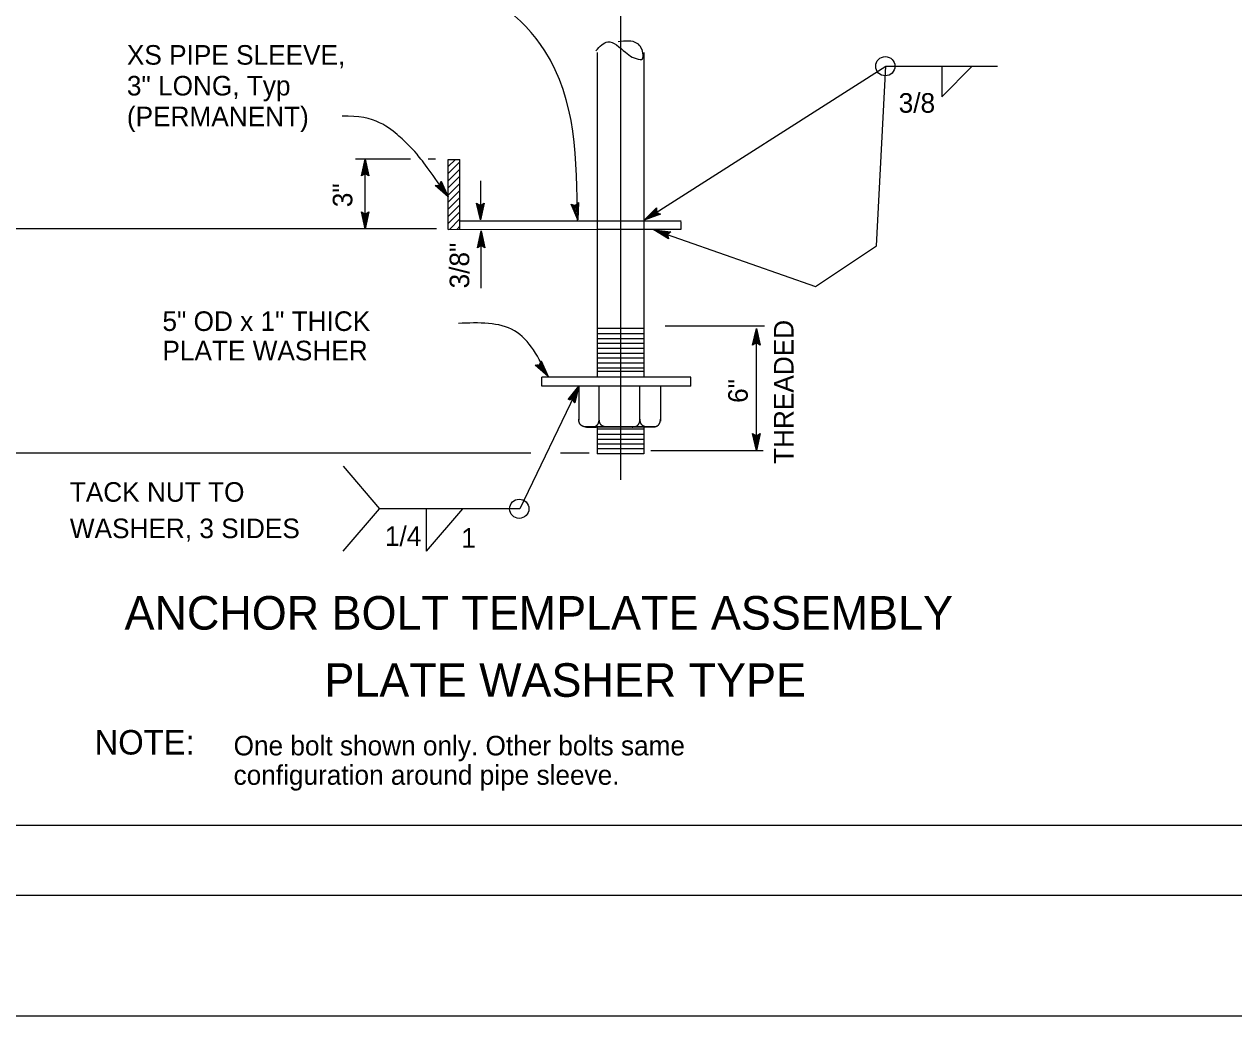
# Model space of a CAD drawing. Extents: x -1024 to 866, y -472 to 714.
# Drawn here: x -676.6 to -244.4, y -472.4 to -118.2 of the extents above; entities that cross this region are included whole.
import ezdxf

# ---------------------------------------------------------------- set-up
doc = ezdxf.new("R2010")
doc.units = 0
for name, color, linetype in [('border_PLOTTING-ELEMENTS', 7, 'Continuous'), ('border_rw_22x34_Cut_Lines', 7, 'Continuous'), ('border_SHEET', 7, 'Continuous'), ('tcd_SIGN-OVERHEAD', 7, 'Continuous'), ('tcd_SIGN-OVERHEAD-anno', 7, 'Continuous')]:
    doc.layers.add(name, color=color, linetype=linetype)

msp = doc.modelspace()

# ---------------------------------------------------------------- linework, layer by layer
at = {"layer": 'border_PLOTTING-ELEMENTS'}
for points in [[(-894.04, -472.44), (865.96, -472.44), (865.96, 713.56), (-894.04, 713.56)], [(-864.04, 670.56), (835.96, 670.56), (835.96, -429.44), (-864.04, -429.44)]]:
    msp.add_lwpolyline(points, close=True, dxfattribs=at)
at = {"layer": 'border_rw_22x34_Cut_Lines'}
msp.add_lwpolyline([(-864.04, 670.56), (835.96, 670.56), (835.96, -429.44), (-864.04, -429.44)], close=True, dxfattribs=at)
at = {"layer": 'border_SHEET'}
msp.add_line((810.96, -404.44), (-814.04, -404.44), dxfattribs=at)
at = {"layer": 'tcd_SIGN-OVERHEAD'}
for p, q in [((-471.81, -128.3), (-471.81, -244.25)), ((-455.13, -128.3), (-455.13, -244.25)), ((-525.05, -191.46), (-525.05, -166.45)), ((-525.05, -166.45), (-520.88, -166.45)), ((-525.05, -166.45), (-525.05, -166.45)), ((-525.05, -169), (-522.5, -166.45)), ((-525.05, -171.54), (-520.88, -167.37)), ((-520.88, -191.46), (-520.88, -166.45)), ((-525.05, -174.09), (-520.88, -169.92)), ((-525.05, -176.63), (-520.88, -172.46)), ((-525.05, -179.18), (-520.88, -175.01)), ((-525.05, -181.72), (-520.88, -177.56)), ((-525.05, -184.27), (-520.88, -180.1)), ((-525.05, -186.82), (-520.88, -182.65)), ((-525.05, -189.36), (-520.88, -185.19)), ((-524.6, -191.46), (-520.88, -187.74)), ((-520.88, -188.41), (-441.8, -188.4)), ((-441.8, -191.37), (-441.8, -188.75)), ((-525.05, -191.46), (-471.81, -191.44)), ((-522.06, -191.46), (-520.88, -190.28)), ((-471.81, -191.44), (-441.8, -191.44)), ((-455.13, -226.93), (-471.76, -226.93)), ((-455.13, -228.77), (-471.68, -228.77)), ((-455.13, -230.52), (-471.68, -230.52)), ((-455.13, -232.27), (-471.68, -232.27)), ((-455.13, -234.02), (-471.68, -234.02)), ((-455.13, -235.77), (-471.68, -235.77)), ((-455.13, -237.52), (-471.68, -237.52)), ((-455.13, -239.27), (-471.68, -239.27)), ((-455.13, -241.02), (-471.68, -241.02)), ((-438.34, -244.25), (-491.66, -244.25)), ((-491.66, -247.44), (-491.66, -244.25)), ((-455.13, -242.2), (-471.68, -242.2)), ((-438.34, -247.44), (-438.34, -244.25)), ((-438.34, -247.44), (-491.66, -247.44)), ((-478.43, -247.44), (-478.43, -259.67)), ((-471.1, -259.17), (-471.1, -247.44)), ((-456.59, -259.34), (-456.59, -247.44)), ((-449.25, -247.44), (-449.25, -259.96)), ((-450.97, -262.04), (-476.27, -262.04)), ((-455.52, -262.08), (-476.19, -262.08)), ((-475.72, -262.08), (-472.17, -262.08)), ((-455.13, -262.87), (-471.85, -262.87)), ((-471.81, -262.21), (-471.81, -271.67)), ((-451.97, -262.08), (-455.52, -262.08)), ((-455.13, -262.13), (-455.13, -271.67)), ((-455.13, -266.54), (-471.81, -266.54)), ((-455.13, -264.71), (-471.68, -264.71)), ((-455.13, -268.17), (-471.81, -268.17)), ((-455.13, -269.92), (-471.81, -269.92)), ((-455.13, -271.67), (-471.81, -271.67))]:
    msp.add_line(p, q, dxfattribs=at)
for points in [[(-472.3, -127.63), (-468.09, -124.47), (-461.77, -128.16), (-456.51, -130.79), (-455.98, -130.79), (-455.46, -129.21), (-457.56, -125), (-464.41, -124.47)], [(-475.6, -262.04), (-475.71, -262.04), (-475.82, -262.04), (-475.92, -262.03), (-476.02, -262.03), (-476.12, -262.02), (-476.22, -262.01), (-476.31, -261.99), (-476.41, -261.98), (-476.5, -261.96), (-476.59, -261.94), (-476.67, -261.92), (-476.76, -261.89), (-476.84, -261.87), (-476.92, -261.84), (-477, -261.81), (-477.08, -261.78), (-477.15, -261.74), (-477.22, -261.71), (-477.29, -261.67), (-477.36, -261.63), (-477.43, -261.58), (-477.49, -261.54), (-477.55, -261.49), (-477.61, -261.44), (-477.67, -261.39), (-477.73, -261.34), (-477.78, -261.28), (-477.83, -261.22), (-477.88, -261.17), (-477.93, -261.1), (-477.97, -261.04), (-478.01, -260.97), (-478.06, -260.9), (-478.09, -260.84), (-478.13, -260.76), (-478.16, -260.69), (-478.2, -260.61), (-478.23, -260.53), (-478.26, -260.45), (-478.28, -260.37), (-478.31, -260.29), (-478.33, -260.2), (-478.35, -260.11), (-478.37, -260.02), (-478.38, -259.93), (-478.4, -259.83), (-478.41, -259.73), (-478.42, -259.63), (-478.42, -259.53), (-478.43, -259.43), (-478.43, -259.32), (-478.43, -259.21)], [(-473.99, -262.08), (-473.88, -262.08), (-473.77, -262.08), (-473.67, -262.07), (-473.57, -262.06), (-473.47, -262.05), (-473.37, -262.04), (-473.28, -262.03), (-473.18, -262.01), (-473.09, -261.99), (-473, -261.98), (-472.92, -261.95), (-472.83, -261.93), (-472.75, -261.9), (-472.67, -261.88), (-472.59, -261.84), (-472.52, -261.81), (-472.44, -261.78), (-472.37, -261.74), (-472.3, -261.7), (-472.23, -261.66), (-472.17, -261.62), (-472.1, -261.57), (-472.04, -261.53), (-471.98, -261.48), (-471.92, -261.43), (-471.86, -261.37), (-471.81, -261.32), (-471.76, -261.26), (-471.71, -261.2), (-471.66, -261.14), (-471.62, -261.07), (-471.58, -261.01), (-471.54, -260.94), (-471.5, -260.87), (-471.46, -260.8), (-471.43, -260.72), (-471.39, -260.65), (-471.36, -260.57), (-471.34, -260.49), (-471.31, -260.41), (-471.29, -260.32), (-471.26, -260.23), (-471.24, -260.15), (-471.23, -260.05), (-471.21, -259.96), (-471.2, -259.87), (-471.19, -259.77), (-471.18, -259.67), (-471.17, -259.57), (-471.16, -259.46), (-471.16, -259.36), (-471.16, -259.25)], [(-468.28, -262.08), (-468.39, -262.08), (-468.49, -262.08), (-468.59, -262.07), (-468.7, -262.06), (-468.8, -262.05), (-468.89, -262.04), (-468.99, -262.03), (-469.08, -262.01), (-469.17, -261.99), (-469.26, -261.98), (-469.35, -261.95), (-469.43, -261.93), (-469.52, -261.9), (-469.6, -261.88), (-469.68, -261.84), (-469.75, -261.81), (-469.83, -261.78), (-469.9, -261.74), (-469.97, -261.7), (-470.04, -261.66), (-470.1, -261.62), (-470.17, -261.57), (-470.23, -261.53), (-470.29, -261.48), (-470.35, -261.43), (-470.4, -261.37), (-470.45, -261.32), (-470.51, -261.26), (-470.55, -261.2), (-470.6, -261.14), (-470.65, -261.07), (-470.69, -261.01), (-470.73, -260.94), (-470.77, -260.87), (-470.81, -260.8), (-470.84, -260.72), (-470.87, -260.65), (-470.9, -260.57), (-470.93, -260.49), (-470.96, -260.41), (-470.98, -260.32), (-471, -260.23), (-471.02, -260.15), (-471.04, -260.05), (-471.06, -259.96), (-471.07, -259.87), (-471.08, -259.77), (-471.09, -259.67), (-471.1, -259.57), (-471.1, -259.46), (-471.11, -259.36), (-471.11, -259.25)], [(-459.41, -262.08), (-459.3, -262.08), (-459.19, -262.08), (-459.09, -262.07), (-458.99, -262.06), (-458.89, -262.05), (-458.79, -262.04), (-458.7, -262.03), (-458.6, -262.01), (-458.51, -261.99), (-458.42, -261.98), (-458.34, -261.95), (-458.25, -261.93), (-458.17, -261.9), (-458.09, -261.88), (-458.01, -261.84), (-457.93, -261.81), (-457.86, -261.78), (-457.79, -261.74), (-457.72, -261.7), (-457.65, -261.66), (-457.58, -261.62), (-457.52, -261.57), (-457.46, -261.53), (-457.4, -261.48), (-457.34, -261.43), (-457.28, -261.37), (-457.23, -261.32), (-457.18, -261.26), (-457.13, -261.2), (-457.08, -261.14), (-457.04, -261.07), (-457, -261.01), (-456.95, -260.94), (-456.92, -260.87), (-456.88, -260.8), (-456.85, -260.72), (-456.81, -260.65), (-456.78, -260.57), (-456.75, -260.49), (-456.73, -260.41), (-456.7, -260.32), (-456.68, -260.23), (-456.66, -260.15), (-456.64, -260.05), (-456.63, -259.96), (-456.61, -259.87), (-456.6, -259.77), (-456.59, -259.67), (-456.59, -259.57), (-456.58, -259.46), (-456.58, -259.36), (-456.58, -259.25)], [(-453.7, -262.08), (-453.8, -262.08), (-453.91, -262.08), (-454.01, -262.07), (-454.12, -262.06), (-454.22, -262.05), (-454.31, -262.04), (-454.41, -262.03), (-454.5, -262.01), (-454.59, -261.99), (-454.68, -261.98), (-454.77, -261.95), (-454.85, -261.93), (-454.93, -261.9), (-455.02, -261.88), (-455.09, -261.84), (-455.17, -261.81), (-455.24, -261.78), (-455.32, -261.74), (-455.39, -261.7), (-455.46, -261.66), (-455.52, -261.62), (-455.58, -261.57), (-455.65, -261.53), (-455.71, -261.48), (-455.76, -261.43), (-455.82, -261.37), (-455.87, -261.32), (-455.92, -261.26), (-455.97, -261.2), (-456.02, -261.14), (-456.07, -261.07), (-456.11, -261.01), (-456.15, -260.94), (-456.19, -260.87), (-456.22, -260.8), (-456.26, -260.72), (-456.29, -260.65), (-456.32, -260.57), (-456.35, -260.49), (-456.38, -260.41), (-456.4, -260.32), (-456.42, -260.23), (-456.44, -260.15), (-456.46, -260.05), (-456.47, -259.96), (-456.49, -259.87), (-456.5, -259.77), (-456.51, -259.67), (-456.52, -259.57), (-456.52, -259.46), (-456.52, -259.36), (-456.53, -259.25)], [(-452.08, -262.04), (-451.97, -262.04), (-451.87, -262.04), (-451.77, -262.03), (-451.66, -262.03), (-451.56, -262.02), (-451.47, -262.01), (-451.37, -261.99), (-451.28, -261.98), (-451.19, -261.96), (-451.1, -261.94), (-451.01, -261.92), (-450.93, -261.89), (-450.84, -261.87), (-450.76, -261.84), (-450.68, -261.81), (-450.61, -261.78), (-450.53, -261.74), (-450.46, -261.71), (-450.39, -261.67), (-450.32, -261.63), (-450.26, -261.58), (-450.19, -261.54), (-450.13, -261.49), (-450.07, -261.44), (-450.02, -261.39), (-449.96, -261.34), (-449.91, -261.28), (-449.85, -261.22), (-449.81, -261.17), (-449.76, -261.1), (-449.71, -261.04), (-449.67, -260.97), (-449.63, -260.9), (-449.59, -260.84), (-449.55, -260.76), (-449.52, -260.69), (-449.49, -260.61), (-449.46, -260.53), (-449.43, -260.45), (-449.4, -260.37), (-449.38, -260.29), (-449.36, -260.2), (-449.34, -260.11), (-449.32, -260.02), (-449.3, -259.93), (-449.29, -259.83), (-449.28, -259.73), (-449.27, -259.63), (-449.26, -259.53), (-449.26, -259.43), (-449.25, -259.32), (-449.25, -259.21)]]:
    msp.add_spline(points, degree=3, dxfattribs=at)
at = {"layer": 'tcd_SIGN-OVERHEAD-anno'}
for p, q in [((-463.47, 27.51), (-463.47, -280.96)), ((-455.07, -188.16), (-368.69, -133.17)), ((-372.09, -197.29), (-368.69, -133.17)), ((-368.69, -133.17), (-328.76, -133.17)), ((-348.71, -133.17), (-348.71, -144.06)), ((-337.82, -133.17), (-348.71, -144.06)), ((-538.57, -166.38), (-558.28, -166.37)), ((-556.12, -172.37), (-554.78, -166.37)), ((-555.77, -172.15), (-554.78, -167.75)), ((-554.78, -191.25), (-554.78, -166.37)), ((-554.78, -166.37), (-554.78, -166.37)), ((-554.78, -166.37), (-553.45, -172.37)), ((-554.78, -167.76), (-553.81, -172.14)), ((-529.63, -166.39), (-532.23, -166.39)), ((-554.78, -171.57), (-556.12, -172.37)), ((-556.12, -172.37), (-556.12, -172.37)), ((-555.41, -171.92), (-554.78, -169.13)), ((-555.06, -171.74), (-554.79, -170.51)), ((-554.79, -170.51), (-554.52, -171.72)), ((-554.78, -169.13), (-554.16, -171.96)), ((-553.45, -172.37), (-554.78, -171.57)), ((-553.45, -172.37), (-553.45, -172.37)), ((-529.72, -175.77), (-528.17, -175.65)), ((-525.15, -179.88), (-529.72, -175.77)), ((-529.72, -175.77), (-529.72, -175.77)), ((-525.96, -178.75), (-529.29, -175.75)), ((-526.75, -177.63), (-528.9, -175.69)), ((-527.55, -176.5), (-528.48, -175.67)), ((-528.17, -175.65), (-527.55, -174.22)), ((-528.05, -175.34), (-527.55, -176.5)), ((-527.87, -175), (-526.75, -177.63)), ((-527.71, -174.6), (-525.95, -178.75)), ((-527.55, -174.22), (-527.55, -174.22)), ((-527.55, -174.22), (-525.15, -179.88)), ((-513.61, -174.12), (-513.61, -188.08)), ((-525.15, -179.88), (-525.15, -179.88)), ((-554.78, -191.25), (-556.11, -185.25)), ((-556.11, -185.25), (-556.11, -185.25)), ((-556.11, -185.25), (-554.78, -186.05)), ((-554.79, -189.86), (-555.75, -185.49)), ((-554.78, -188.49), (-555.41, -185.66)), ((-554.78, -186.05), (-553.44, -185.25)), ((-553.44, -185.25), (-554.78, -191.25)), ((-553.8, -185.47), (-554.78, -189.87)), ((-554.16, -185.7), (-554.78, -188.49)), ((-553.44, -185.25), (-553.44, -185.25)), ((-513.61, -188.08), (-514.94, -182.08)), ((-514.94, -182.08), (-514.94, -182.08)), ((-514.94, -182.08), (-513.61, -182.88)), ((-513.62, -186.69), (-514.59, -182.31)), ((-513.61, -185.32), (-514.24, -182.49)), ((-513.61, -183.94), (-513.88, -182.73)), ((-513.61, -182.88), (-512.27, -182.08)), ((-512.27, -182.08), (-513.61, -188.08)), ((-512.63, -182.3), (-513.61, -186.7)), ((-512.99, -182.53), (-513.61, -185.32)), ((-513.34, -182.71), (-513.61, -183.94)), ((-512.27, -182.08), (-512.27, -182.08)), ((-478.75, -188.06), (-481.18, -182.41)), ((-481.18, -182.41), (-481.18, -182.41)), ((-481.18, -182.41), (-479.73, -182.95)), ((-479.01, -186.69), (-480.79, -182.58)), ((-479.26, -185.34), (-480.41, -182.69)), ((-479.52, -183.99), (-480.02, -182.85)), ((-479.73, -182.95), (-478.56, -181.91)), ((-479.49, -182.73), (-479.52, -183.99)), ((-479.18, -182.49), (-479.26, -185.34)), ((-478.87, -182.19), (-479.01, -186.7)), ((-478.56, -181.91), (-478.75, -188.06)), ((-478.56, -181.91), (-478.56, -181.91)), ((-455.07, -188.16), (-450.72, -183.82)), ((-453.89, -187.41), (-450.72, -184.25)), ((-452.74, -186.68), (-450.69, -184.64)), ((-450.05, -185.71), (-452.74, -186.68)), ((-451.57, -185.94), (-450.69, -185.07)), ((-450.38, -185.51), (-451.57, -185.94)), ((-450.72, -183.82), (-450.72, -183.82)), ((-450.72, -183.82), (-450.68, -185.37)), ((-450.68, -185.37), (-449.29, -186.07)), ((-554.78, -187.11), (-555.05, -185.9)), ((-554.5, -185.88), (-554.78, -187.11)), ((-513.61, -188.08), (-513.61, -188.08)), ((-478.75, -188.06), (-478.75, -188.06)), ((-449.29, -186.07), (-455.07, -188.16)), ((-455.07, -188.16), (-455.07, -188.16)), ((-449.66, -185.89), (-453.9, -187.42)), ((-449.29, -186.07), (-449.29, -186.07)), ((-529.24, -191.27), (-691.99, -191.25)), ((-554.78, -191.25), (-554.78, -191.25)), ((-514.67, -198.02), (-513.33, -192.02)), ((-514.31, -197.8), (-513.33, -193.4)), ((-513.33, -212.5), (-513.33, -192.02)), ((-513.33, -192.02), (-513.33, -192.02)), ((-513.33, -192.02), (-512, -198.02)), ((-513.32, -193.41), (-512.36, -197.78)), ((-451.62, -191.57), (-393.85, -211.85)), ((-446.4, -194.83), (-451.62, -191.58)), ((-451.62, -191.58), (-451.62, -191.58)), ((-451.62, -191.58), (-445.52, -192.31)), ((-446.49, -194.42), (-450.32, -192.03)), ((-450.31, -192.03), (-445.86, -192.57)), ((-446.59, -194), (-449.01, -192.49)), ((-449.01, -192.49), (-446.14, -192.84)), ((-446.64, -193.62), (-447.71, -192.95)), ((-447.71, -192.95), (-446.48, -193.1)), ((-445.52, -192.31), (-446.71, -193.3)), ((-446.71, -193.3), (-446.4, -194.83)), ((-445.52, -192.31), (-445.52, -192.31)), ((-513.33, -197.22), (-514.67, -198.02)), ((-514.67, -198.02), (-514.67, -198.02)), ((-513.95, -197.57), (-513.33, -194.78)), ((-513.6, -197.39), (-513.33, -196.16)), ((-513.33, -194.78), (-512.7, -197.61)), ((-513.33, -196.16), (-513.06, -197.37)), ((-512, -198.02), (-513.33, -197.22)), ((-512, -198.02), (-512, -198.02)), ((-446.4, -194.83), (-446.4, -194.83)), ((-393.85, -211.85), (-372.09, -197.29)), ((-447.54, -225.87), (-412.02, -225.87)), ((-416.32, -232.82), (-414.98, -226.82)), ((-415.96, -232.6), (-414.98, -228.2)), ((-414.98, -270.41), (-414.98, -226.82)), ((-414.98, -226.82), (-414.98, -226.82)), ((-414.98, -226.82), (-413.65, -232.82)), ((-414.97, -228.21), (-414.01, -232.58)), ((-414.98, -232.02), (-416.32, -232.82)), ((-416.32, -232.82), (-416.32, -232.82)), ((-415.6, -232.36), (-414.98, -229.58)), ((-415.26, -232.19), (-414.98, -230.96)), ((-414.98, -229.58), (-414.35, -232.4)), ((-414.98, -230.96), (-414.71, -232.17)), ((-413.65, -232.82), (-414.98, -232.02)), ((-413.65, -232.82), (-413.65, -232.82)), ((-493.98, -239.98), (-492.43, -239.83)), ((-489.34, -244), (-493.98, -239.98)), ((-493.98, -239.98), (-493.98, -239.98)), ((-490.17, -242.89), (-493.55, -239.95)), ((-490.98, -241.78), (-493.17, -239.89)), ((-491.8, -240.67), (-492.74, -239.86)), ((-492.43, -239.83), (-491.83, -238.39)), ((-492.31, -239.52), (-491.8, -240.67)), ((-492.14, -239.17), (-490.98, -241.78)), ((-491.99, -238.77), (-490.16, -242.9)), ((-491.83, -238.39), (-491.83, -238.39)), ((-491.83, -238.39), (-489.34, -244)), ((-489.34, -244), (-489.34, -244)), ((-478.43, -247.44), (-499.49, -291.29)), ((-478.43, -247.44), (-478.43, -247.44)), ((-482.24, -252.27), (-482.24, -252.27)), ((-479.83, -253.42), (-479.83, -253.42)), ((-414.98, -270.41), (-416.31, -264.41)), ((-416.31, -264.41), (-416.31, -264.41)), ((-416.31, -264.41), (-414.98, -265.21)), ((-414.98, -269.02), (-415.95, -264.65)), ((-414.98, -267.65), (-415.6, -264.83)), ((-414.97, -266.27), (-415.24, -265.06)), ((-414.98, -265.21), (-413.64, -264.41)), ((-413.64, -264.41), (-414.98, -270.41)), ((-413.99, -264.63), (-414.98, -269.03)), ((-414.35, -264.86), (-414.98, -267.65)), ((-414.7, -265.04), (-414.97, -266.27)), ((-413.64, -264.41), (-413.64, -264.41)), ((-495.58, -271.4), (-743.35, -271.4)), ((-474.75, -271.4), (-484.97, -271.4)), ((-452.67, -270.41), (-412.58, -270.41)), ((-414.98, -270.41), (-414.98, -270.41)), ((-562.63, -276.11), (-549.67, -291.29)), ((-562.63, -306.46), (-549.67, -291.29)), ((-499.49, -291.29), (-549.67, -291.29)), ((-533, -291.29), (-533, -306.46)), ((-520.03, -291.29), (-533, -306.46))]:
    msp.add_line(p, q, dxfattribs=at)
msp.add_lwpolyline([(-482.24, -252.27), (-478.43, -247.44), (-479.83, -253.42), (-480.06, -253.08), (-479.03, -248.69), (-481.83, -252.23), (-481.42, -252.19), (-479.63, -249.93), (-480.29, -252.73), (-480.51, -252.38), (-480.23, -251.17), (-481, -252.15), (-480.68, -252.13), (-479.83, -253.42), (-480.68, -252.13)], close=True, dxfattribs=at)
for centre in [(-368.9, -133.17), (-499.71, -291.29)]:
    msp.add_circle(centre, 3.44, dxfattribs=at)
for points in [[(-478.9, -188.27), (-490.53, -127.69), (-525.62, -102.62), (-551.78, -103.15)], [(-489.34, -244), (-501.45, -227.67), (-521.47, -225.03)]]:
    msp.add_spline(points, degree=3, dxfattribs=at)
msp.add_open_spline([(-525.15, -179.88), (-530.67, -171.82), (-537.35, -162.84), (-540.62, -160.1), (-551.12, -150.54), (-563.03, -151.02)], degree=3, dxfattribs=at)

# ---------------------------------------------------------------- texts
for s, height, p in [('XS PIPE SLEEVE,', 7, (-639.91, -132.62)), ('3" LONG, Typ', 7, (-639.91, -143.62)), ('3/8', 7, (-364.11, -149.78)), ('(PERMANENT)', 7, (-639.91, -154.62)), ('5" OD x 1" THICK', 7, (-627.21, -227.75)), ('PLATE WASHER', 7, (-627.21, -238.25)), ('TACK NUT TO', 7, (-660.3, -288.78)), ('WASHER, 3 SIDES', 7, (-660.3, -301.78)), ('1/4', 7, (-547.71, -304.56)), ('1', 7, (-520.43, -305.21)), ('ANCHOR BOLT TEMPLATE ASSEMBLY', 12, (-640.75, -334.47)), ('PLATE WASHER TYPE', 12, (-569.33, -358.47)), ('NOTE:', 8.75, (-651.46, -379.09)), ('One bolt shown only. Other bolts same', 7, (-601.78, -379.4)), ('configuration around pipe sleeve.', 7, (-601.78, -389.9))]:
    msp.add_text(s, height=height, dxfattribs=at).set_placement(p)
for s, p in [('3"', (-559.34, -183.54)), ('3/8"', (-517.58, -212.55)), ('THREADED', (-401.69, -275.28)), ('6"', (-418.05, -253.45))]:
    msp.add_text(s, height=7, rotation=90, dxfattribs=at).set_placement(p)

doc.saveas('drawing.dxf')
